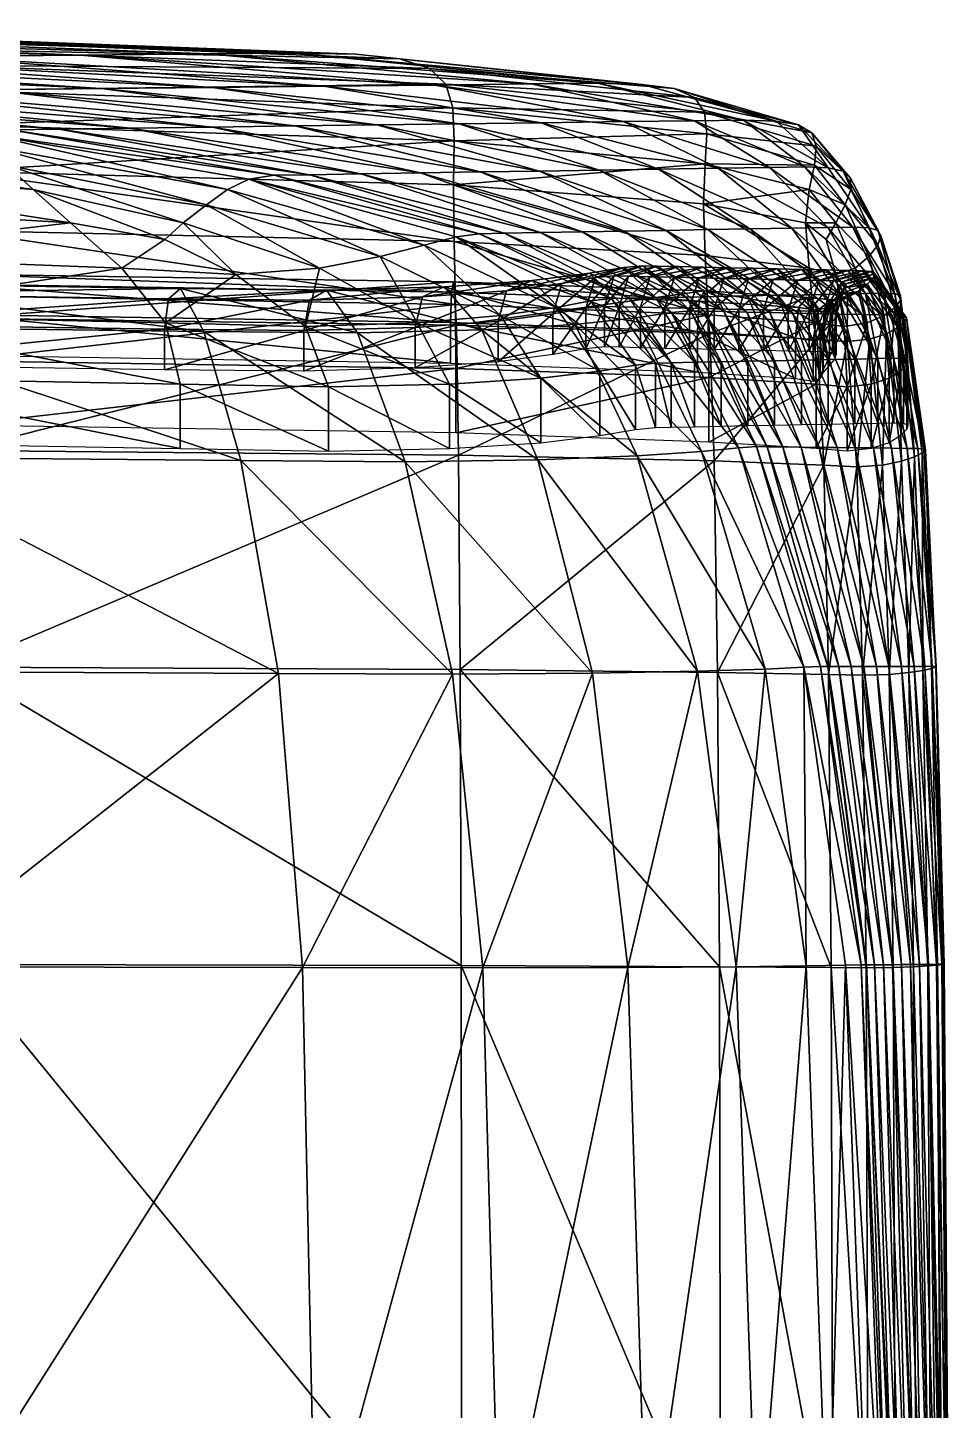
# Model space of a CAD drawing. Header units: centimetres. Extents: x -1318 to 1318, y -967 to 967.
# Drawn here: x 1298.27 to 1317.55, y 875.93 to 904.87 of the extents above; entities that cross this region are included whole.
import ezdxf

# ---------------------------------------------------------------- set-up
doc = ezdxf.new("R2010")
doc.units = ezdxf.units.CM
doc.layers.add('Object019', color=7, linetype='Continuous', true_color=0x58c7e1)
doc.layers.add('Object021', color=7, linetype='Continuous', true_color=0x3d8706)

msp = doc.modelspace()

# ---------------------------------------------------------------- meshes
at = {"layer": 'Object019', "color": 191, "true_color": 0xb89be5}
mesh = msp.add_polyface(dxfattribs=at)
corners = [(1296.733, 903.561, -392.722), (1296.797, 902.836, -393.774), (1279.167, 902.948, -393.413), (1296.793, 901.87, -394.114), (1279.167, 901.967, -393.758), (1296.094, 904.425, -386.129), (1296.524, 904.079, -390.322), (1278.91, 904.21, -389.949), (1279.103, 903.684, -392.355), (1276.951, 904.872, -370.16), (1294.307, 904.732, -370.074), (1295.368, 904.632, -379.699), (1277.882, 904.77, -379.599), (1297.484, 903.571, -74.099), (1286.961, 904.19, -74.007), (1283.859, 904.164, -39.497), (1295.154, 903.546, -39.605), (1299.814, 903.596, -108.594), (1290.063, 904.217, -108.517), (1298.39, 901.482, 80.058), (1297.835, 901.994, 76.114), (1290.107, 902.647, 75.127), (1291.322, 902.022, 79.724), (1299.172, 900.785, 82.376), (1292.493, 901.187, 82.936), (1297.439, 902.389, 69.241), (1297.399, 902.643, 59.035), (1288.826, 903.383, 58.609), (1289.164, 903.102, 68.376), (1279.167, 900.706, -394.027), (1296.797, 900.629, -394.379), (1296.803, 899.257, -394.549), (1293.303, 900.104, 85.532), (1300.244, 899.835, 84.375), (1293.775, 898.86, 87.248), (1296.805, 897.901, -394.606), (1279.167, 897.956, -394.257), (1296.805, 896.553, -394.606), (1279.167, 896.608, -394.257), (1293.932, 896.199, 87.82), (1293.932, 897.547, 87.82), (1278.139, 897.738, 88.27), (1289.425, 903.484, 44.966), (1297.911, 902.735, 45.094), (1298.934, 902.748, 24.616), (1290.809, 903.499, 24.656), (1300.422, 902.768, -5.199), (1292.824, 903.52, -5.11), (1303.893, 904.337, -356.27), (1292.876, 904.757, -356.293), (1290.784, 904.741, -324.033), (1299.369, 904.298, -258.993), (1287.737, 904.716, -258.967), (1284.213, 904.688, -189.234), (1296.267, 904.271, -189.273), (1302.051, 904.321, -324.04), (1302.144, 903.621, -143.088), (1293.165, 904.244, -143.027), (1280.689, 904.66, -142.974), (1280.756, 904.137, -4.987)]
mesh.append_faces([[corners[k] for k in face] for face in [(0, 1, 2), (1, 3, 4), (5, 6, 7), (6, 0, 8), (9, 10, 11), (12, 11, 5), (13, 14, 15), (15, 16, 13), (14, 13, 17), (17, 18, 14), (19, 20, 21), (21, 22, 19), (23, 19, 22), (22, 24, 23), (25, 26, 27), (27, 28, 25), (20, 25, 28), (28, 21, 20), (29, 30, 31), (4, 3, 30), (23, 24, 32), (33, 32, 34), (31, 35, 36), (35, 37, 38), (39, 40, 41), (42, 43, 44), (44, 45, 42), (43, 42, 27), (27, 26, 43), (46, 47, 45), (48, 49, 50), (51, 52, 53), (53, 54, 51), (55, 50, 52), (56, 57, 18), (58, 57, 54), (59, 47, 16)]], dxfattribs={"vtx2": -1, "color": 191})
mesh = msp.add_polyface(dxfattribs=at)
corners = [(1303.865, 902.814, -74.165), (1297.484, 903.571, -74.099), (1295.154, 903.546, -39.605), (1302.144, 902.791, -39.682), (1298.39, 901.482, 80.058), (1299.172, 900.785, 82.376), (1301.143, 900.439, 81.83), (1301.526, 900.785, 80.386), (1297.835, 901.994, 76.114), (1302.018, 901.163, 76.913), (1297.439, 902.389, 69.241), (1302.454, 901.483, 69.796), (1297.399, 902.643, 59.035), (1296.793, 901.87, -394.114), (1296.797, 902.836, -393.774), (1307.206, 902.501, -394.056), (1296.733, 903.561, -392.722), (1307.178, 903.193, -393.022), (1296.524, 904.079, -390.322), (1307.03, 903.688, -390.638), (1296.094, 904.425, -386.129), (1306.685, 904.019, -386.409), (1295.368, 904.632, -379.699), (1306.068, 904.217, -379.836), (1294.307, 904.732, -370.074), (1305.148, 904.314, -370.072), (1307.23, 899.077, -394.794), (1296.803, 899.257, -394.549), (1296.797, 900.629, -394.379), (1307.206, 900.398, -394.631), (1300.244, 899.835, 84.375), (1293.303, 900.104, 85.532), (1293.775, 898.86, 87.248), (1301.158, 898.691, 85.755), (1296.805, 896.553, -394.606), (1296.805, 897.901, -394.606), (1307.238, 897.738, -394.848), (1301.463, 897.411, 86.215), (1293.932, 897.547, 87.82), (1301.463, 896.062, 86.215), (1293.932, 896.199, 87.82), (1304.174, 901.794, 24.577), (1298.934, 902.748, 24.616), (1297.911, 902.735, 45.094), (1303.433, 901.783, 45.052), (1292.824, 903.52, -5.11), (1300.422, 902.768, -5.199), (1290.809, 903.499, 24.656), (1290.784, 904.741, -324.033), (1302.051, 904.321, -324.04), (1303.893, 904.337, -356.27), (1292.876, 904.757, -356.293), (1287.737, 904.716, -258.967), (1299.369, 904.298, -258.993), (1290.063, 904.217, -108.517), (1299.814, 903.596, -108.594), (1302.144, 903.621, -143.088), (1293.165, 904.244, -143.027), (1304.475, 903.646, -189.319), (1296.267, 904.271, -189.273)]
mesh.append_faces([[corners[k] for k in face] for face in [(0, 1, 2), (2, 3, 0), (4, 5, 6), (6, 7, 4), (8, 4, 7), (7, 9, 8), (10, 8, 9), (9, 11, 10), (12, 10, 11), (13, 14, 15), (14, 16, 17), (16, 18, 19), (18, 20, 21), (20, 22, 23), (22, 24, 25), (26, 27, 28), (29, 28, 13), (6, 5, 30), (31, 30, 5), (32, 33, 30), (34, 35, 36), (35, 27, 26), (37, 33, 32), (32, 38, 37), (39, 37, 38), (38, 40, 39), (41, 42, 43), (44, 43, 12), (45, 46, 3), (3, 2, 45), (47, 42, 46), (48, 49, 50), (51, 50, 25), (25, 24, 51), (52, 53, 49), (54, 55, 56), (57, 56, 58), (58, 59, 57)]], dxfattribs={"vtx2": -1, "color": 191})
mesh = msp.add_polyface(dxfattribs=at)
corners = [(1307.745, 901.851, -74.192), (1303.865, 902.814, -74.165), (1302.144, 902.791, -39.682), (1306.498, 901.831, -39.713), (1308.992, 901.87, -108.671), (1305.586, 902.836, -108.649), (1297.484, 903.571, -74.099), (1299.814, 903.596, -108.594), (1302.454, 901.483, 69.796), (1302.903, 901.703, 59.142), (1297.399, 902.643, 59.035), (1307.206, 902.501, -394.056), (1307.19, 901.58, -394.379), (1296.793, 901.87, -394.114), (1307.178, 903.193, -393.022), (1296.797, 902.836, -393.774), (1307.03, 903.688, -390.638), (1296.733, 903.561, -392.722), (1306.685, 904.019, -386.409), (1296.524, 904.079, -390.322), (1306.068, 904.217, -379.836), (1305.148, 904.314, -370.072), (1311.139, 903.685, -370.103), (1296.094, 904.425, -386.129), (1295.368, 904.632, -379.699), (1310.751, 902.905, -259.044), (1306.805, 903.671, -259.023), (1304.475, 903.646, -189.319), (1307.308, 902.859, -143.132), (1302.144, 903.621, -143.088), (1310.238, 901.89, -143.149), (1309.029, 902.882, -189.352), (1297.911, 902.735, 45.094), (1303.433, 901.783, 45.052), (1304.174, 901.794, 24.577), (1300.422, 902.768, -5.199), (1305.252, 901.811, -5.234), (1298.934, 902.748, 24.616), (1310.203, 903.708, -356.277), (1303.893, 904.337, -356.27), (1302.051, 904.321, -324.04), (1308.819, 903.693, -324.056), (1299.369, 904.298, -258.993), (1296.267, 904.271, -189.273), (1308.253, 900.568, 24.616), (1307.732, 900.559, 45.094), (1309.888, 900.598, -39.682), (1309.011, 900.582, -5.199)]
mesh.append_faces([[corners[k] for k in face] for face in [(0, 1, 2), (2, 3, 0), (1, 0, 4), (4, 5, 1), (6, 1, 5), (5, 7, 6), (8, 9, 10), (11, 12, 13), (14, 11, 15), (16, 14, 17), (18, 16, 19), (20, 21, 22), (20, 18, 23), (21, 20, 24), (25, 26, 27), (28, 29, 7), (7, 5, 28), (30, 28, 5), (29, 28, 31), (31, 27, 29), (32, 33, 34), (10, 9, 33), (35, 36, 3), (3, 2, 35), (36, 35, 37), (37, 34, 36), (38, 39, 40), (40, 41, 38), (22, 21, 39), (26, 42, 43), (43, 27, 26), (42, 26, 41), (41, 40, 42), (44, 34, 33), (45, 33, 9), (46, 3, 36), (47, 36, 34)]], dxfattribs={"vtx2": -1, "color": 191})
mesh = msp.add_polyface(dxfattribs=at)
corners = [(1307.206, 902.501, -394.056), (1307.178, 903.193, -393.022), (1312.497, 902.647, -393.211), (1312.463, 902.022, -394.219), (1307.19, 901.58, -394.379), (1312.424, 901.187, -394.516), (1307.03, 903.688, -390.638), (1306.685, 904.019, -386.409), (1312.238, 903.411, -386.606), (1312.444, 903.102, -390.85), (1311.139, 903.685, -370.103), (1311.81, 903.596, -379.952), (1306.068, 904.217, -379.836), (1310.238, 901.89, -143.149), (1312.519, 900.645, -143.132), (1313.396, 900.66, -189.352), (1311.485, 901.91, -189.365), (1308.992, 901.87, -108.671), (1311.642, 900.629, -108.649), (1312.463, 900.104, -394.744), (1307.206, 900.398, -394.631), (1313.261, 902.938, -356.282), (1310.203, 903.708, -356.277), (1308.819, 903.693, -324.056), (1312.239, 902.924, -324.068), (1313.945, 902.918, -370.113), (1304.475, 903.646, -189.319), (1309.029, 902.882, -189.352), (1310.751, 902.905, -259.044), (1312.732, 901.929, -259.053), (1313.809, 901.946, -324.073), (1306.805, 903.671, -259.023), (1305.586, 902.836, -108.649), (1307.308, 902.859, -143.132), (1303.893, 904.337, -356.27), (1312.069, 899.233, -39.636), (1309.888, 900.598, -39.682), (1309.011, 900.582, -5.199), (1311.43, 899.221, -5.146), (1308.253, 900.568, 24.616), (1313.347, 899.257, -108.616), (1310.765, 900.613, -74.165), (1307.745, 901.851, -74.192), (1306.498, 901.831, -39.713), (1312.708, 899.245, -74.126)]
mesh.append_faces([[corners[k] for k in face] for face in [(0, 1, 2), (2, 3, 0), (4, 0, 3), (3, 5, 4), (6, 7, 8), (8, 9, 6), (1, 6, 9), (9, 2, 1), (10, 11, 12), (7, 12, 11), (11, 8, 7), (13, 14, 15), (15, 16, 13), (14, 13, 17), (17, 18, 14), (19, 20, 4), (4, 5, 19), (21, 22, 23), (23, 24, 21), (25, 10, 22), (26, 27, 28), (29, 28, 27), (27, 16, 29), (30, 24, 28), (31, 28, 24), (24, 23, 31), (32, 17, 13), (33, 13, 16), (16, 27, 33), (34, 22, 10), (35, 36, 37), (38, 37, 39), (40, 18, 41), (42, 41, 18), (18, 17, 42), (41, 42, 43), (43, 36, 41), (44, 41, 36)]], dxfattribs={"vtx2": -1, "color": 191})
mesh = msp.add_polyface(dxfattribs=at)
corners = [(1314.636, 901.482, -394.227), (1314.561, 900.785, -394.487), (1312.424, 901.187, -394.516), (1312.463, 902.022, -394.219), (1314.749, 901.994, -393.25), (1312.497, 902.647, -393.211), (1315.195, 900.785, -394.192), (1314.785, 902.389, -390.908), (1312.444, 903.102, -390.85), (1314.692, 902.668, -386.666), (1312.238, 903.411, -386.606), (1314.417, 902.836, -379.988), (1313.945, 902.918, -370.113), (1315.036, 901.941, -370.113), (1311.81, 903.596, -379.952), (1311.139, 903.685, -370.103), (1312.519, 900.645, -143.132), (1313.986, 899.27, -143.106), (1314.625, 899.282, -189.332), (1313.396, 900.66, -189.352), (1311.642, 900.629, -108.649), (1313.347, 899.257, -108.616), (1312.463, 900.104, -394.744), (1314.636, 899.835, -394.678), (1314.749, 898.691, -394.795), (1315.195, 899.707, -394.487), (1314.55, 901.958, -356.284), (1313.261, 902.938, -356.282), (1312.239, 902.924, -324.068), (1313.809, 901.946, -324.073), (1310.203, 903.708, -356.277), (1310.751, 902.905, -259.044), (1312.732, 901.929, -259.053), (1310.765, 900.613, -74.165), (1312.708, 899.245, -74.126), (1315.552, 900.699, -356.282), (1315.032, 900.689, -324.068), (1314.273, 900.676, -259.044), (1311.485, 901.91, -189.365), (1315.265, 899.294, -259.031)]
mesh.append_faces([[corners[k] for k in face] for face in [(0, 1, 2), (2, 3, 0), (4, 0, 3), (3, 5, 4), (1, 0, 6), (7, 4, 5), (5, 8, 7), (9, 7, 8), (8, 10, 9), (11, 12, 13), (11, 9, 10), (10, 14, 11), (12, 11, 14), (14, 15, 12), (16, 17, 18), (18, 19, 16), (17, 16, 20), (20, 21, 17), (22, 23, 24), (23, 22, 2), (2, 1, 23), (25, 23, 1), (26, 27, 28), (28, 29, 26), (27, 26, 13), (13, 12, 27), (30, 27, 12), (31, 32, 29), (33, 34, 21), (35, 26, 29), (29, 36, 35), (37, 32, 38), (38, 19, 37), (39, 37, 19), (19, 18, 39), (32, 37, 36), (36, 29, 32)]], dxfattribs={"vtx2": -1, "color": 191})
mesh = msp.add_polyface(dxfattribs=at)
corners = [(1314.636, 901.482, -394.227), (1314.749, 901.994, -393.25), (1315.393, 901.163, -393.231), (1315.195, 900.785, -394.192), (1314.992, 900.439, -394.392), (1314.561, 900.785, -394.487), (1314.785, 902.389, -390.908), (1314.692, 902.668, -386.666), (1315.507, 901.725, -386.661), (1315.509, 901.483, -390.898), (1315.036, 901.941, -370.113), (1315.353, 901.87, -379.986), (1314.417, 902.836, -379.988), (1316.081, 900.629, -379.988), (1315.886, 900.685, -370.113), (1316.432, 899.301, -370.113), (1316.549, 899.257, -379.99), (1316.142, 900.514, -386.666), (1316.551, 899.167, -386.673), (1315.605, 899.835, -394.227), (1315.195, 899.707, -394.487), (1315.89, 900.084, -393.25), (1316.207, 898.845, -393.277), (1316.074, 900.321, -390.908), (1316.437, 899.017, -390.922), (1316.197, 899.312, -356.279), (1315.552, 900.699, -356.282), (1315.032, 900.689, -324.068), (1315.817, 899.305, -324.061), (1314.55, 901.958, -356.284), (1314.273, 900.676, -259.044), (1315.265, 899.294, -259.031)]
mesh.append_faces([[corners[k] for k in face] for face in [(0, 1, 2), (2, 3, 0), (3, 4, 5), (6, 7, 8), (8, 9, 6), (1, 6, 9), (9, 2, 1), (10, 11, 12), (7, 12, 11), (11, 8, 7), (13, 14, 15), (15, 16, 13), (17, 13, 16), (16, 18, 17), (13, 17, 8), (8, 11, 13), (14, 13, 11), (11, 10, 14), (19, 20, 4), (4, 3, 19), (21, 19, 3), (3, 2, 21), (19, 21, 22), (23, 21, 2), (2, 9, 23), (17, 23, 9), (9, 8, 17), (23, 17, 18), (21, 23, 24), (5, 4, 20), (25, 26, 27), (27, 28, 25), (26, 25, 15), (15, 14, 26), (29, 26, 14), (14, 10, 29), (30, 31, 28), (28, 27, 30)]], dxfattribs={"vtx2": -1, "color": 191})
mesh = msp.add_polyface(dxfattribs=at)
corners = [(1304.386, 899.835, 81.045), (1302.629, 899.707, 82.723), (1304.087, 898.618, 83.709), (1306.427, 898.691, 81.662), (1305.655, 900.084, 77.469), (1308.177, 898.845, 77.797), (1302.018, 901.163, 76.913), (1301.526, 900.785, 80.386), (1301.143, 900.439, 81.83), (1306.578, 900.321, 70.128), (1309.338, 899.017, 70.292), (1307.243, 900.496, 59.257), (1302.903, 901.703, 59.142), (1302.454, 901.483, 69.796), (1296.797, 900.629, -394.379), (1307.206, 900.398, -394.631), (1307.23, 899.077, -394.794), (1296.793, 901.87, -394.114), (1307.19, 901.58, -394.379), (1300.244, 899.835, 84.375), (1301.158, 898.691, 85.755), (1307.107, 897.411, 81.868), (1304.573, 897.356, 84.037), (1307.107, 896.062, 81.868), (1304.573, 896.008, 84.037), (1309.017, 896.185, 77.906), (1309.017, 897.533, 77.906), (1307.238, 897.738, -394.848), (1307.238, 896.389, -394.848), (1296.805, 896.553, -394.606), (1296.805, 897.901, -394.606), (1301.463, 897.411, 86.215), (1301.463, 896.062, 86.215), (1303.433, 901.783, 45.052), (1307.732, 900.559, 45.094), (1308.253, 900.568, 24.616), (1305.252, 901.811, -5.234), (1309.011, 900.582, -5.199), (1309.888, 900.598, -39.682), (1304.174, 901.794, 24.577)]
mesh.append_faces([[corners[k] for k in face] for face in [(0, 1, 2), (2, 3, 0), (4, 0, 3), (3, 5, 4), (0, 4, 6), (6, 7, 0), (1, 0, 7), (7, 8, 1), (9, 4, 5), (5, 10, 9), (11, 9, 10), (9, 11, 12), (12, 13, 9), (4, 9, 13), (13, 6, 4), (14, 15, 16), (17, 18, 15), (19, 1, 8), (1, 19, 20), (20, 2, 1), (21, 3, 2), (2, 22, 21), (23, 21, 22), (22, 24, 23), (21, 23, 25), (3, 21, 26), (26, 5, 3), (27, 28, 29), (16, 27, 30), (31, 32, 24), (24, 22, 31), (20, 31, 22), (22, 2, 20), (33, 34, 35), (12, 11, 34), (36, 37, 38), (39, 35, 37)]], dxfattribs={"vtx2": -1, "color": 191})
mesh = msp.add_polyface(dxfattribs=at)
corners = [(1309.338, 899.017, 70.292), (1310.061, 899.154, 59.347), (1307.243, 900.496, 59.257), (1307.206, 900.398, -394.631), (1312.463, 900.104, -394.744), (1312.521, 898.86, -394.89), (1307.23, 899.077, -394.794), (1309.017, 896.185, 77.906), (1309.017, 897.533, 77.906), (1307.107, 897.411, 81.868), (1310.257, 897.683, 70.347), (1308.177, 898.845, 77.797), (1310.257, 896.335, 70.347), (1311, 896.459, 59.377), (1311, 897.807, 59.377), (1307.238, 897.738, -394.848), (1312.54, 897.547, -394.939), (1307.238, 896.389, -394.848), (1312.54, 896.199, -394.939), (1307.732, 900.559, 45.094), (1310.497, 899.203, 45.156), (1310.877, 899.21, 24.675), (1308.253, 900.568, 24.616), (1309.011, 900.582, -5.199), (1311.43, 899.221, -5.146), (1312.069, 899.233, -39.636), (1309.888, 900.598, -39.682), (1312.708, 899.245, -74.126), (1311.419, 897.852, 45.177), (1311.419, 896.504, 45.177), (1311.752, 896.51, 24.694), (1311.752, 897.859, 24.694), (1312.235, 897.868, -5.128), (1312.796, 897.879, -39.62), (1312.235, 896.52, -5.128)]
mesh.append_faces([[corners[k] for k in face] for face in [(0, 1, 2), (3, 4, 5), (5, 6, 3), (7, 8, 9), (10, 0, 11), (11, 8, 10), (12, 10, 8), (8, 7, 12), (10, 12, 13), (13, 14, 10), (0, 10, 14), (14, 1, 0), (15, 6, 5), (5, 16, 15), (17, 15, 16), (16, 18, 17), (19, 20, 21), (21, 22, 19), (20, 19, 2), (2, 1, 20), (23, 24, 25), (22, 21, 24), (26, 25, 27), (28, 29, 30), (30, 31, 28), (20, 28, 31), (31, 21, 20), (28, 20, 1), (1, 14, 28), (29, 28, 14), (14, 13, 29), (24, 32, 33), (33, 25, 24), (32, 24, 21), (21, 31, 32), (34, 32, 31), (31, 30, 34)]], dxfattribs={"vtx2": -1, "color": 191})
mesh = msp.add_polyface(dxfattribs=at)
corners = [(1315.195, 899.707, -394.487), (1315.605, 899.835, -394.227), (1315.857, 898.691, -394.279), (1315.375, 898.618, -394.57), (1314.636, 899.835, -394.678), (1314.749, 898.691, -394.795), (1312.521, 898.86, -394.89), (1312.463, 900.104, -394.744), (1313.355, 897.89, -74.113), (1312.708, 899.245, -74.126), (1312.069, 899.233, -39.636), (1312.796, 897.879, -39.62), (1313.355, 896.542, -74.113), (1312.796, 896.531, -39.62), (1313.915, 896.553, -108.605), (1313.915, 897.901, -108.605), (1313.347, 899.257, -108.616), (1315.434, 896.008, -394.598), (1315.434, 897.356, -394.598), (1315.94, 897.411, -394.297), (1314.787, 897.411, -394.834), (1314.787, 896.062, -394.834), (1312.54, 896.199, -394.939), (1312.54, 897.547, -394.939), (1315.595, 897.935, -259.027), (1315.265, 899.294, -259.031), (1314.625, 899.282, -189.332), (1315.035, 897.924, -189.325), (1315.595, 896.586, -259.027), (1315.035, 896.575, -189.325), (1314.475, 897.912, -143.097), (1313.986, 899.27, -143.106), (1314.475, 896.564, -143.097), (1312.235, 897.868, -5.128), (1312.235, 896.52, -5.128)]
mesh.append_faces([[corners[k] for k in face] for face in [(0, 1, 2), (2, 3, 0), (4, 0, 3), (3, 5, 4), (5, 6, 7), (8, 9, 10), (10, 11, 8), (12, 8, 11), (11, 13, 12), (8, 12, 14), (14, 15, 8), (9, 8, 15), (15, 16, 9), (17, 18, 19), (18, 3, 2), (20, 5, 3), (3, 18, 20), (21, 20, 18), (18, 17, 21), (20, 21, 22), (22, 23, 20), (5, 20, 23), (23, 6, 5), (24, 25, 26), (26, 27, 24), (28, 24, 27), (27, 29, 28), (30, 31, 16), (16, 15, 30), (32, 30, 15), (15, 14, 32), (30, 32, 29), (29, 27, 30), (31, 30, 27), (27, 26, 31), (33, 34, 13), (13, 11, 33)]], dxfattribs={"vtx2": -1, "color": 191})
mesh = msp.add_polyface(dxfattribs=at)
corners = [(1316.207, 898.845, -393.277), (1315.857, 898.691, -394.279), (1315.605, 899.835, -394.227), (1316.551, 899.167, -386.673), (1316.437, 899.017, -390.922), (1316.074, 900.321, -390.908), (1315.89, 900.084, -393.25), (1316.705, 897.901, -379.991), (1316.549, 899.257, -379.99), (1316.432, 899.301, -370.113), (1316.613, 897.941, -370.113), (1316.705, 896.553, -379.991), (1316.613, 896.593, -370.113), (1316.687, 896.471, -386.675), (1316.687, 897.82, -386.675), (1315.94, 897.411, -394.297), (1316.312, 897.533, -393.287), (1315.94, 896.062, -394.297), (1316.312, 896.185, -393.287), (1315.434, 896.008, -394.598), (1315.434, 897.356, -394.598), (1316.558, 897.683, -390.926), (1316.558, 896.335, -390.927), (1316.412, 897.951, -356.278), (1316.197, 899.312, -356.279), (1315.817, 899.305, -324.061), (1316.079, 897.944, -324.059), (1316.412, 896.602, -356.278), (1316.079, 896.596, -324.059), (1315.595, 897.935, -259.027), (1315.595, 896.586, -259.027), (1315.265, 899.294, -259.031)]
mesh.append_faces([[corners[k] for k in face] for face in [(0, 1, 2), (3, 4, 5), (4, 0, 6), (7, 8, 9), (9, 10, 7), (11, 7, 10), (10, 12, 11), (7, 11, 13), (13, 14, 7), (8, 7, 14), (14, 3, 8), (15, 1, 0), (0, 16, 15), (17, 15, 16), (16, 18, 17), (15, 17, 19), (1, 15, 20), (21, 4, 3), (3, 14, 21), (22, 21, 14), (14, 13, 22), (21, 22, 18), (18, 16, 21), (4, 21, 16), (16, 0, 4), (23, 24, 25), (25, 26, 23), (27, 23, 26), (26, 28, 27), (23, 27, 12), (12, 10, 23), (24, 23, 10), (10, 9, 24), (29, 30, 28), (28, 26, 29), (31, 29, 26), (26, 25, 31)]], dxfattribs={"vtx2": -1, "color": 191})
at = {"layer": 'Object021', "color": 191, "true_color": 0xb89be5}
mesh = msp.add_polyface(dxfattribs=at)
corners = [(1296.773, 899.502, -393.239), (1296.789, 899.715, -393.842), (1279.163, 899.769, -393.494), (1296.807, 898.792, -394.469), (1279.166, 898.841, -394.121), (1307.192, 899.551, -394.084), (1307.25, 898.644, -394.709), (1307.145, 899.339, -393.481), (1312.337, 899.148, -393.587), (1312.439, 899.361, -394.183), (1310.036, 899.731, 70.202), (1309.46, 899.519, 70.02), (1308.301, 899.366, 77.393), (1308.835, 899.579, 77.682), (1306.993, 899.449, 81.569), (1307.786, 898.544, 82.123), (1309.741, 898.661, 78.083), (1306.538, 899.237, 81.172), (1304.177, 899.168, 83.191), (1304.533, 899.38, 83.68), (1305.18, 898.482, 84.366), (1301.475, 899.41, 85.83), (1301.959, 898.51, 86.606), (1301.221, 899.198, 85.282), (1293.804, 899.309, 86.846), (1293.964, 899.521, 87.428), (1294.284, 898.611, 88.26), (1296.768, 898.015, -393.037), (1296.768, 898.865, -393.038), (1279.159, 898.919, -392.689), (1279.16, 899.557, -392.89), (1301.137, 898.56, 85.099), (1293.75, 898.671, 86.653), (1304.058, 898.53, 83.028), (1306.387, 898.599, 81.04), (1308.124, 898.729, 77.296), (1308.124, 897.879, 77.297), (1309.267, 898.881, 69.959), (1307.129, 898.701, -393.28), (1312.303, 898.511, -393.389)]
mesh.append_faces([[corners[k] for k in face] for face in [(0, 1, 2), (1, 3, 4), (5, 6, 3), (3, 1, 5), (7, 5, 1), (1, 0, 7), (5, 7, 8), (6, 5, 9), (10, 11, 12), (12, 13, 10), (14, 15, 16), (16, 13, 14), (17, 14, 13), (13, 12, 17), (14, 17, 18), (18, 19, 14), (15, 14, 19), (19, 20, 15), (21, 22, 20), (20, 19, 21), (23, 21, 19), (19, 18, 23), (21, 23, 24), (24, 25, 21), (22, 21, 25), (25, 26, 22), (27, 28, 29), (28, 0, 30), (23, 31, 32), (32, 24, 23), (31, 23, 18), (18, 33, 31), (17, 34, 33), (33, 18, 17), (34, 17, 12), (12, 35, 34), (36, 35, 37), (11, 37, 35), (35, 12, 11), (7, 38, 39), (38, 7, 0), (0, 28, 38)]], dxfattribs={"vtx2": -1, "color": 191})
mesh = msp.add_polyface(dxfattribs=at)
corners = [(1312.337, 899.148, -393.587), (1312.439, 899.361, -394.183), (1307.192, 899.551, -394.084), (1312.56, 898.471, -394.799), (1307.25, 898.644, -394.709), (1310.036, 899.731, 70.202), (1311.007, 898.799, 70.455), (1311.755, 898.909, 59.433), (1310.756, 899.852, 59.293), (1309.46, 899.519, 70.02), (1310.161, 899.64, 59.191), (1308.835, 899.579, 77.682), (1309.741, 898.661, 78.083), (1309.267, 898.881, 69.959), (1309.962, 899.002, 59.157), (1309.267, 898.031, 69.959), (1311.619, 898.16, -39.741), (1311.619, 899.01, -39.741), (1312.134, 898.998, -74.218), (1312.335, 899.636, -74.202), (1311.819, 899.648, -39.723), (1312.134, 898.148, -74.217), (1312.65, 898.987, -108.695), (1312.303, 898.511, -393.389), (1307.145, 899.339, -393.481), (1311.154, 899.889, 45.116), (1312.151, 898.943, 45.216), (1312.437, 898.937, 24.73), (1311.461, 899.882, 24.637), (1310.552, 899.677, 45.043), (1310.858, 899.67, 24.568), (1311.304, 899.659, -5.243), (1311.906, 899.872, -5.181), (1312.422, 899.86, -39.667), (1312.854, 898.928, -5.096), (1312.938, 899.848, -74.154), (1310.351, 899.039, 45.019), (1310.657, 899.032, 24.545), (1310.351, 898.189, 45.019), (1309.962, 898.152, 59.158), (1311.103, 899.022, -5.264), (1311.103, 898.172, -5.264), (1310.657, 898.182, 24.545)]
mesh.append_faces([[corners[k] for k in face] for face in [(0, 1, 2), (1, 3, 4), (5, 6, 7), (7, 8, 5), (9, 5, 8), (8, 10, 9), (6, 5, 11), (11, 12, 6), (13, 9, 10), (10, 14, 13), (15, 13, 14), (16, 17, 18), (19, 18, 17), (17, 20, 19), (21, 18, 22), (23, 0, 24), (25, 26, 27), (27, 28, 25), (29, 25, 28), (28, 30, 29), (25, 29, 10), (10, 8, 25), (26, 25, 8), (8, 7, 26), (31, 32, 33), (33, 20, 31), (32, 31, 30), (30, 28, 32), (34, 32, 28), (28, 27, 34), (35, 19, 20), (36, 29, 30), (30, 37, 36), (38, 36, 37), (39, 14, 36), (29, 36, 14), (14, 10, 29), (40, 31, 20), (20, 17, 40), (41, 40, 17), (42, 37, 40), (31, 40, 37), (37, 30, 31)]], dxfattribs={"vtx2": -1, "color": 191})
mesh = msp.add_polyface(dxfattribs=at)
corners = [(1312.56, 898.471, -394.799), (1312.439, 899.361, -394.183), (1314.594, 899.225, -394.102), (1314.412, 899.013, -393.526), (1312.337, 899.148, -393.587), (1314.819, 898.959, -393.402), (1315.11, 899.172, -393.928), (1314.805, 898.348, -394.696), (1315.009, 899.014, -393.318), (1313.969, 899.825, -143.127), (1314.78, 898.888, -143.082), (1315.262, 898.878, -189.315), (1314.485, 899.813, -189.35), (1313.366, 899.612, -143.16), (1313.882, 899.6, -189.376), (1312.851, 899.624, -108.681), (1313.454, 899.837, -108.64), (1314.298, 898.898, -108.585), (1312.134, 898.998, -74.218), (1312.335, 899.636, -74.202), (1312.65, 898.987, -108.695), (1314.866, 898.377, -393.175), (1314.351, 898.376, -393.334), (1311.906, 899.872, -5.181), (1312.854, 898.928, -5.096), (1313.335, 898.918, -39.592), (1312.422, 899.86, -39.667), (1312.938, 899.848, -74.154), (1313.817, 898.908, -74.089), (1311.819, 899.648, -39.723), (1315.001, 899.801, -259.045), (1314.398, 899.589, -259.064), (1315.447, 899.791, -324.072), (1314.843, 899.578, -324.085), (1315.15, 899.571, -356.297), (1314.949, 898.934, -356.299), (1314.642, 898.941, -324.089), (1314.196, 898.951, -259.071), (1313.681, 898.963, -189.385), (1313.165, 898.975, -143.171)]
mesh.append_faces([[corners[k] for k in face] for face in [(0, 1, 2), (3, 2, 1), (1, 4, 3), (2, 3, 5), (5, 6, 2), (7, 2, 6), (6, 5, 8), (9, 10, 11), (11, 12, 9), (13, 9, 12), (12, 14, 13), (9, 13, 15), (15, 16, 9), (10, 9, 16), (16, 17, 10), (18, 19, 15), (15, 20, 18), (21, 8, 5), (22, 3, 4), (23, 24, 25), (25, 26, 23), (27, 28, 17), (17, 16, 27), (19, 27, 16), (16, 15, 19), (29, 26, 27), (28, 27, 26), (26, 25, 28), (30, 31, 14), (14, 12, 30), (31, 30, 32), (32, 33, 31), (34, 35, 36), (36, 33, 34), (31, 37, 38), (38, 14, 31), (37, 31, 33), (33, 36, 37), (13, 39, 20), (20, 15, 13), (39, 13, 14), (14, 38, 39)]], dxfattribs={"vtx2": -1, "color": 191})
mesh = msp.add_polyface(dxfattribs=at)
corners = [(1315.437, 898.3, -394.47), (1315.11, 899.172, -393.928), (1315.44, 899.227, -393.748), (1315.009, 899.014, -393.318), (1315.113, 899.138, -392.595), (1315.662, 899.35, -392.899), (1315.911, 898.35, -394.19), (1315.855, 899.501, -390.718), (1316.499, 898.598, -390.888), (1316.256, 898.461, -393.212), (1315.26, 899.288, -390.554), (1315.381, 899.426, -386.56), (1315.983, 899.638, -386.612), (1316.64, 898.722, -386.666), (1316.011, 899.722, -379.985), (1316.679, 898.798, -379.993), (1315.408, 899.509, -379.979), (1315.332, 899.553, -370.121), (1315.936, 899.766, -370.118), (1316.614, 898.838, -370.115), (1315.206, 898.872, -379.976), (1315.131, 898.916, -370.122), (1315.181, 898.788, -386.542), (1315.062, 898.651, -390.499), (1314.93, 898.5, -392.494), (1315.753, 899.784, -356.288), (1315.15, 899.571, -356.297), (1314.843, 899.578, -324.085), (1315.447, 899.791, -324.072), (1316.446, 898.854, -356.278), (1316.16, 898.86, -324.056), (1315.743, 898.869, -259.021), (1315.001, 899.801, -259.045), (1314.485, 899.813, -189.35), (1315.262, 898.878, -189.315), (1314.949, 898.934, -356.299)]
mesh.append_faces([[corners[k] for k in face] for face in [(0, 1, 2), (3, 2, 1), (2, 3, 4), (4, 5, 2), (6, 2, 5), (7, 8, 9), (9, 5, 7), (10, 7, 5), (5, 4, 10), (7, 10, 11), (11, 12, 7), (8, 7, 12), (12, 13, 8), (14, 15, 13), (13, 12, 14), (16, 14, 12), (12, 11, 16), (14, 16, 17), (17, 18, 14), (15, 14, 18), (18, 19, 15), (16, 20, 21), (21, 17, 16), (20, 16, 11), (11, 22, 20), (10, 23, 22), (22, 11, 10), (23, 10, 4), (24, 4, 3), (25, 26, 27), (27, 28, 25), (29, 25, 28), (28, 30, 29), (25, 29, 19), (19, 18, 25), (26, 25, 18), (18, 17, 26), (31, 32, 33), (33, 34, 31), (32, 31, 30), (30, 28, 32), (35, 26, 17), (17, 21, 35)]], dxfattribs={"vtx2": -1, "color": 191})
mesh = msp.add_polyface(dxfattribs=at)
corners = [(1314.594, 899.225, -394.102), (1314.805, 898.348, -394.696), (1312.56, 898.471, -394.799), (1314.948, 895.717, -394.944), (1312.652, 895.802, -395.059), (1315.604, 896.079, -143.037), (1314.78, 898.888, -143.082), (1314.298, 898.898, -108.585), (1312.65, 898.987, -108.695), (1312.65, 898.137, -108.694), (1312.134, 898.148, -74.217), (1314.866, 898.377, -393.175), (1314.866, 897.527, -393.174), (1314.93, 897.65, -392.494), (1314.819, 898.959, -393.402), (1314.722, 898.322, -393.226), (1314.722, 897.472, -393.226), (1314.351, 898.376, -393.334), (1314.351, 897.526, -393.334), (1314.412, 899.013, -393.526), (1312.337, 899.148, -393.587), (1312.303, 898.511, -393.389), (1312.303, 897.661, -393.388), (1315.03, 891.5, 24.914), (1313.761, 896.101, 24.829), (1313.536, 896.104, 45.321), (1312.151, 898.943, 45.216), (1312.437, 898.937, 24.73), (1311.755, 898.909, 59.433), (1313.161, 896.08, 59.582), (1314.874, 891.499, 45.412), (1315.52, 891.501, -39.447), (1314.468, 896.093, -39.514), (1314.089, 896.097, -5.007), (1312.854, 898.928, -5.096), (1313.335, 898.918, -39.592), (1315.257, 891.5, -4.93), (1313.817, 898.908, -74.089), (1314.847, 896.088, -74.022), (1315.225, 896.084, -108.529), (1314.949, 898.934, -356.299), (1314.949, 898.084, -356.299), (1314.642, 898.091, -324.089), (1314.642, 898.941, -324.089), (1314.196, 898.951, -259.071), (1314.197, 898.101, -259.07), (1313.681, 898.113, -189.384), (1313.681, 898.963, -189.385), (1313.165, 898.975, -143.171), (1313.165, 898.125, -143.171)]
mesh.append_faces([[corners[k] for k in face] for face in [(0, 1, 2), (1, 3, 4), (4, 2, 1), (5, 6, 7), (8, 9, 10), (11, 12, 13), (14, 15, 11), (12, 11, 15), (15, 16, 12), (17, 18, 16), (16, 15, 17), (19, 17, 15), (15, 14, 19), (20, 21, 17), (18, 17, 21), (21, 22, 18), (23, 24, 25), (26, 25, 24), (24, 27, 26), (25, 26, 28), (28, 29, 25), (30, 25, 29), (31, 32, 33), (34, 33, 32), (32, 35, 34), (33, 34, 27), (27, 24, 33), (36, 33, 24), (37, 38, 39), (39, 7, 37), (38, 37, 35), (35, 32, 38), (40, 41, 42), (42, 43, 40), (44, 45, 46), (46, 47, 44), (45, 44, 43), (43, 42, 45), (48, 49, 9), (9, 8, 48), (49, 48, 47), (47, 46, 49)]], dxfattribs={"vtx2": -1, "color": 191})
mesh = msp.add_polyface(dxfattribs=at)
corners = [(1315.11, 899.172, -393.928), (1315.437, 898.3, -394.47), (1314.805, 898.348, -394.696), (1315.44, 899.227, -393.748), (1315.911, 898.35, -394.19), (1315.662, 899.35, -392.899), (1316.256, 898.461, -393.212), (1314.948, 895.717, -394.944), (1315.638, 895.683, -394.693), (1316.175, 895.718, -394.372), (1316.573, 895.795, -393.341), (1316.499, 898.598, -390.888), (1316.847, 895.889, -390.96), (1316.64, 898.722, -386.666), (1317.008, 895.974, -386.692), (1316.679, 898.798, -379.993), (1317.073, 896.026, -379.998), (1316.614, 898.838, -370.115), (1317.041, 896.053, -370.113), (1314.78, 898.888, -143.082), (1315.604, 896.079, -143.037), (1315.983, 896.075, -189.281), (1315.262, 898.878, -189.315), (1314.298, 898.898, -108.585), (1315.225, 896.084, -108.529), (1315.206, 898.872, -379.976), (1315.206, 898.022, -379.976), (1315.131, 898.066, -370.122), (1315.131, 898.916, -370.122), (1315.181, 898.788, -386.542), (1315.181, 897.938, -386.542), (1315.062, 898.651, -390.499), (1315.062, 897.801, -390.499), (1315.113, 899.138, -392.595), (1314.93, 898.5, -392.494), (1314.93, 897.65, -392.494), (1314.866, 898.377, -393.175), (1315.009, 899.014, -393.318), (1315.783, 891.501, -73.964), (1314.847, 896.088, -74.022), (1314.468, 896.093, -39.514), (1316.915, 896.064, -356.271), (1316.446, 898.854, -356.278), (1316.16, 898.86, -324.056), (1316.69, 896.066, -324.043), (1316.362, 896.07, -258.998), (1315.743, 898.869, -259.021), (1314.949, 898.084, -356.299), (1314.949, 898.934, -356.299)]
mesh.append_faces([[corners[k] for k in face] for face in [(0, 1, 2), (3, 4, 1), (5, 6, 4), (7, 2, 1), (1, 8, 7), (4, 9, 8), (8, 1, 4), (9, 4, 6), (6, 10, 9), (11, 12, 10), (10, 6, 11), (12, 11, 13), (13, 14, 12), (15, 16, 14), (14, 13, 15), (16, 15, 17), (17, 18, 16), (19, 20, 21), (21, 22, 19), (23, 24, 20), (25, 26, 27), (27, 28, 25), (26, 25, 29), (29, 30, 26), (31, 32, 30), (30, 29, 31), (33, 34, 31), (32, 31, 34), (34, 35, 32), (35, 34, 36), (37, 36, 34), (38, 39, 40), (41, 42, 43), (43, 44, 41), (42, 41, 18), (18, 17, 42), (45, 46, 22), (22, 21, 45), (46, 45, 44), (44, 43, 46), (47, 48, 28), (28, 27, 47)]], dxfattribs={"vtx2": -1, "color": 191})
mesh = msp.add_polyface(dxfattribs=at)
corners = [(1296.807, 898.792, -394.469), (1296.819, 896.023, -394.74), (1279.167, 896.057, -394.393), (1296.828, 891.487, -394.819), (1307.295, 895.921, -394.976), (1307.25, 898.644, -394.709), (1312.56, 898.471, -394.799), (1312.652, 895.802, -395.059), (1307.328, 891.436, -395.052), (1311.007, 898.799, 70.455), (1312.382, 896.004, 70.726), (1313.161, 896.08, 59.582), (1311.755, 898.909, 59.433), (1309.741, 898.661, 78.083), (1311.035, 895.909, 78.518), (1312.298, 891.401, 78.9), (1308.953, 895.829, 82.726), (1307.786, 898.544, 82.123), (1305.18, 898.482, 84.366), (1306.175, 895.787, 85.121), (1310.103, 891.361, 83.259), (1307.166, 891.343, 85.79), (1302.737, 895.809, 87.47), (1301.959, 898.51, 86.606), (1294.284, 898.611, 88.26), (1294.817, 895.882, 89.204), (1303.522, 891.357, 88.241), (1301.137, 898.56, 85.099), (1301.137, 897.71, 85.1), (1293.75, 897.821, 86.653), (1293.75, 898.671, 86.653), (1304.058, 898.53, 83.028), (1304.058, 897.68, 83.028), (1306.387, 898.599, 81.04), (1306.387, 897.749, 81.04), (1308.124, 898.729, 77.296), (1308.124, 897.879, 77.297), (1309.267, 898.881, 69.959), (1309.267, 898.031, 69.959), (1309.962, 899.002, 59.157), (1309.962, 898.152, 59.158), (1312.134, 898.998, -74.218), (1312.134, 898.148, -74.217), (1311.619, 898.16, -39.741), (1307.129, 898.701, -393.28), (1307.129, 897.851, -393.28), (1312.303, 897.661, -393.388), (1312.303, 898.511, -393.389), (1296.768, 898.865, -393.038), (1296.768, 898.015, -393.037), (1310.657, 899.032, 24.545), (1310.657, 898.182, 24.545), (1310.351, 898.189, 45.019), (1310.351, 899.039, 45.019), (1311.619, 899.01, -39.741), (1311.103, 898.172, -5.264), (1311.103, 899.022, -5.264)]
mesh.append_faces([[corners[k] for k in face] for face in [(0, 1, 2), (3, 1, 4), (5, 4, 1), (1, 0, 5), (4, 5, 6), (6, 7, 4), (8, 4, 7), (9, 10, 11), (11, 12, 9), (10, 9, 13), (13, 14, 10), (15, 14, 16), (17, 16, 14), (14, 13, 17), (16, 17, 18), (18, 19, 16), (20, 16, 19), (21, 19, 22), (23, 22, 19), (19, 18, 23), (22, 23, 24), (24, 25, 22), (26, 22, 25), (27, 28, 29), (29, 30, 27), (28, 27, 31), (31, 32, 28), (33, 34, 32), (32, 31, 33), (34, 33, 35), (35, 36, 34), (37, 38, 36), (39, 40, 38), (41, 42, 43), (44, 45, 46), (46, 47, 44), (45, 44, 48), (48, 49, 45), (50, 51, 52), (53, 52, 40), (54, 43, 55), (56, 55, 51)]], dxfattribs={"vtx2": -1, "color": 191})
mesh = msp.add_polyface(dxfattribs=at)
corners = [(1279.167, 885.269, -394.526), (1296.833, 885.262, -394.871), (1296.836, 872.402, -394.899), (1279.167, 891.504, -394.473), (1296.828, 891.487, -394.819), (1310.841, 885.201, 83.602), (1307.804, 885.194, 86.221), (1308.15, 872.385, 86.455), (1311.241, 872.386, 83.788), (1313.109, 885.216, 79.146), (1312.298, 891.401, 78.9), (1310.103, 891.361, 83.259), (1307.166, 891.343, 85.79), (1307.35, 885.241, -395.101), (1312.759, 885.218, -395.175), (1312.783, 872.391, -395.201), (1307.362, 872.397, -395.129), (1307.328, 891.436, -395.052), (1312.717, 891.376, -395.129), (1304.028, 885.201, 88.739), (1303.522, 891.357, 88.241), (1295.71, 885.218, 90.601), (1295.36, 891.396, 90.053), (1295.901, 872.391, 90.899), (1304.303, 872.386, 89.009), (1296.819, 896.023, -394.74), (1307.295, 895.921, -394.976), (1312.652, 895.802, -395.059), (1311.035, 895.909, 78.518), (1313.72, 891.448, 70.963), (1308.953, 895.829, 82.726), (1306.175, 895.787, 85.121), (1302.737, 895.809, 87.47), (1294.817, 895.882, 89.204), (1279.167, 872.404, -394.555), (1296.837, 847.96, -394.908), (1313.547, 872.39, 79.279), (1311.375, 847.96, 83.85), (1308.266, 847.96, 86.533), (1307.366, 847.959, -395.138), (1312.791, 847.959, -395.209), (1304.394, 847.96, 89.099), (1295.964, 847.96, 90.999)]
mesh.append_faces([[corners[k] for k in face] for face in [(0, 1, 2), (3, 4, 1), (5, 6, 7), (7, 8, 5), (9, 5, 8), (5, 9, 10), (10, 11, 5), (6, 5, 11), (11, 12, 6), (13, 14, 15), (15, 16, 13), (1, 13, 16), (16, 2, 1), (13, 1, 4), (4, 17, 13), (14, 13, 17), (17, 18, 14), (19, 6, 12), (12, 20, 19), (21, 19, 20), (20, 22, 21), (19, 21, 23), (23, 24, 19), (6, 19, 24), (24, 7, 6), (25, 4, 3), (26, 17, 4), (27, 18, 17), (28, 10, 29), (30, 11, 10), (31, 12, 11), (32, 20, 12), (33, 22, 20), (34, 2, 35), (36, 8, 37), (8, 7, 38), (39, 35, 2), (2, 16, 39), (40, 39, 16), (16, 15, 40), (7, 24, 41), (24, 23, 42)]], dxfattribs={"vtx2": -1, "color": 191})
mesh = msp.add_polyface(dxfattribs=at)
corners = [(1316.951, 885.265, -189.234), (1316.572, 891.503, -189.252), (1316.309, 891.502, -142.999), (1314.948, 895.717, -394.944), (1315.042, 891.333, -395.007), (1312.717, 891.376, -395.129), (1312.652, 895.802, -395.059), (1315.638, 895.683, -394.693), (1315.756, 891.317, -394.748), (1316.175, 895.718, -394.372), (1316.312, 891.334, -394.416), (1316.573, 895.795, -393.341), (1316.726, 891.372, -393.372), (1316.847, 895.889, -390.96), (1317.016, 891.419, -390.979), (1317.008, 895.974, -386.692), (1317.199, 891.462, -386.701), (1317.073, 896.026, -379.998), (1317.292, 891.488, -380.002), (1317.041, 896.053, -370.113), (1317.297, 891.5, -370.113), (1315.604, 896.079, -143.037), (1315.983, 896.075, -189.281), (1315.225, 896.084, -108.529), (1316.046, 891.502, -108.482), (1312.382, 896.004, 70.726), (1313.72, 891.448, 70.963), (1314.525, 891.486, 59.712), (1313.161, 896.08, 59.582), (1311.035, 895.909, 78.518), (1317.415, 885.268, -356.264), (1317.218, 891.505, -356.267), (1317.062, 891.504, -324.032), (1317.463, 885.267, -370.113), (1317.14, 885.266, -258.967), (1316.835, 891.504, -258.979), (1317.303, 885.267, -324.026), (1313.536, 896.104, 45.321), (1314.874, 891.499, 45.412), (1315.03, 891.5, 24.914), (1314.089, 896.097, -5.007), (1315.257, 891.5, -4.93), (1315.52, 891.501, -39.447), (1313.761, 896.101, 24.829), (1314.847, 896.088, -74.022), (1315.783, 891.501, -73.964), (1314.468, 896.093, -39.514), (1316.915, 896.064, -356.271), (1316.69, 896.066, -324.043), (1316.362, 896.07, -258.998)]
mesh.append_faces([[corners[k] for k in face] for face in [(0, 1, 2), (3, 4, 5), (5, 6, 3), (4, 3, 7), (7, 8, 4), (9, 10, 8), (8, 7, 9), (10, 9, 11), (11, 12, 10), (13, 14, 12), (12, 11, 13), (14, 13, 15), (15, 16, 14), (17, 18, 16), (16, 15, 17), (18, 17, 19), (19, 20, 18), (21, 2, 1), (1, 22, 21), (2, 21, 23), (23, 24, 2), (25, 26, 27), (27, 28, 25), (26, 25, 29), (30, 31, 32), (33, 20, 31), (34, 35, 1), (36, 32, 35), (37, 38, 39), (28, 27, 38), (40, 41, 42), (43, 39, 41), (44, 45, 24), (24, 23, 44), (46, 42, 45), (31, 47, 48), (48, 32, 31), (47, 31, 20), (20, 19, 47), (35, 49, 22), (22, 1, 35), (49, 35, 32), (32, 48, 49)]], dxfattribs={"vtx2": -1, "color": 191})
mesh = msp.add_polyface(dxfattribs=at)
corners = [(1316.309, 891.502, -142.999), (1316.762, 885.263, -142.975), (1316.951, 885.265, -189.234), (1316.046, 891.502, -108.482), (1316.573, 885.262, -108.451), (1314.577, 885.235, 71.115), (1315.399, 885.25, 59.795), (1314.525, 891.486, 59.712), (1313.72, 891.448, 70.963), (1313.109, 885.216, 79.146), (1312.298, 891.401, 78.9), (1317.434, 885.262, -380.004), (1317.324, 885.252, -386.708), (1317.199, 891.462, -386.701), (1317.292, 891.488, -380.002), (1317.463, 885.267, -370.113), (1317.297, 891.5, -370.113), (1316.401, 885.201, -394.444), (1315.833, 885.194, -394.784), (1315.756, 891.317, -394.748), (1316.312, 891.334, -394.416), (1316.826, 885.216, -393.392), (1316.726, 891.372, -393.372), (1317.127, 885.235, -390.992), (1317.016, 891.419, -390.979), (1315.103, 885.201, -395.049), (1312.759, 885.218, -395.175), (1312.717, 891.376, -395.129), (1315.042, 891.333, -395.007), (1314.874, 891.499, 45.412), (1315.731, 885.256, 45.47), (1315.843, 885.257, 24.969), (1315.03, 891.5, 24.914), (1315.257, 891.5, -4.93), (1316.006, 885.258, -4.881), (1316.195, 885.259, -39.404), (1315.52, 891.501, -39.447), (1315.783, 891.501, -73.964), (1316.384, 885.26, -73.928), (1317.062, 891.504, -324.032), (1317.303, 885.267, -324.026), (1317.415, 885.268, -356.264), (1317.522, 872.403, -356.262), (1317.554, 872.403, -370.113), (1317.218, 891.505, -356.267), (1316.572, 891.503, -189.252), (1317.14, 885.266, -258.967), (1317.434, 872.403, -324.022), (1316.835, 891.504, -258.979)]
mesh.append_faces([[corners[k] for k in face] for face in [(0, 1, 2), (1, 0, 3), (3, 4, 1), (5, 6, 7), (7, 8, 5), (9, 5, 8), (8, 10, 9), (11, 12, 13), (13, 14, 11), (15, 11, 14), (14, 16, 15), (17, 18, 19), (19, 20, 17), (21, 17, 20), (20, 22, 21), (23, 21, 22), (22, 24, 23), (12, 23, 24), (24, 13, 12), (25, 26, 27), (27, 28, 25), (18, 25, 28), (28, 19, 18), (29, 30, 31), (31, 32, 29), (30, 29, 7), (7, 6, 30), (33, 34, 35), (35, 36, 33), (34, 33, 32), (32, 31, 34), (37, 38, 4), (4, 3, 37), (38, 37, 36), (36, 35, 38), (39, 40, 41), (42, 41, 40), (43, 15, 41), (44, 41, 15), (45, 2, 46), (47, 40, 46), (48, 46, 40)]], dxfattribs={"vtx2": -1, "color": 191})
mesh = msp.add_polyface(dxfattribs=at)
corners = [(1316.762, 885.263, -142.975), (1317.007, 872.402, -142.961), (1317.156, 872.402, -189.225), (1316.951, 885.265, -189.234), (1316.573, 885.262, -108.451), (1316.858, 872.402, -108.435), (1311.241, 872.386, 83.788), (1313.547, 872.39, 79.279), (1313.109, 885.216, 79.146), (1314.577, 885.235, 71.115), (1315.039, 872.395, 71.198), (1315.399, 885.25, 59.795), (1315.87, 872.399, 59.84), (1317.434, 885.262, -380.004), (1317.463, 885.267, -370.113), (1317.554, 872.403, -370.113), (1317.512, 872.402, -380.006), (1317.324, 885.252, -386.708), (1317.392, 872.399, -386.711), (1316.401, 885.201, -394.444), (1316.826, 885.216, -393.392), (1316.881, 872.39, -393.403), (1316.45, 872.386, -394.46), (1315.833, 885.194, -394.784), (1315.876, 872.385, -394.804), (1317.127, 885.235, -390.992), (1317.188, 872.395, -390.999), (1315.103, 885.201, -395.049), (1315.137, 872.386, -395.072), (1312.759, 885.218, -395.175), (1312.783, 872.391, -395.201), (1315.731, 885.256, 45.47), (1316.193, 872.4, 45.502), (1316.281, 872.4, 24.998), (1315.843, 885.257, 24.969), (1316.006, 885.258, -4.881), (1316.41, 872.401, -4.854), (1316.559, 872.401, -39.381), (1316.195, 885.259, -39.404), (1316.384, 885.26, -73.928), (1316.709, 872.401, -73.908), (1317.303, 885.267, -324.026), (1317.434, 872.403, -324.022), (1317.522, 872.403, -356.262), (1317.415, 885.268, -356.264), (1317.305, 872.403, -258.961), (1317.14, 885.266, -258.967)]
mesh.append_faces([[corners[k] for k in face] for face in [(0, 1, 2), (2, 3, 0), (1, 0, 4), (4, 5, 1), (6, 7, 8), (9, 8, 7), (7, 10, 9), (11, 9, 10), (10, 12, 11), (13, 14, 15), (15, 16, 13), (17, 13, 16), (16, 18, 17), (19, 20, 21), (21, 22, 19), (23, 19, 22), (22, 24, 23), (25, 17, 18), (18, 26, 25), (20, 25, 26), (26, 21, 20), (27, 23, 24), (24, 28, 27), (29, 27, 28), (28, 30, 29), (31, 32, 33), (33, 34, 31), (32, 31, 11), (11, 12, 32), (35, 36, 37), (37, 38, 35), (36, 35, 34), (34, 33, 36), (39, 40, 5), (5, 4, 39), (40, 39, 38), (38, 37, 40), (41, 42, 43), (44, 43, 15), (45, 46, 3), (3, 2, 45), (46, 45, 42)]], dxfattribs={"vtx2": -1, "color": 191})

doc.saveas('drawing.dxf')
